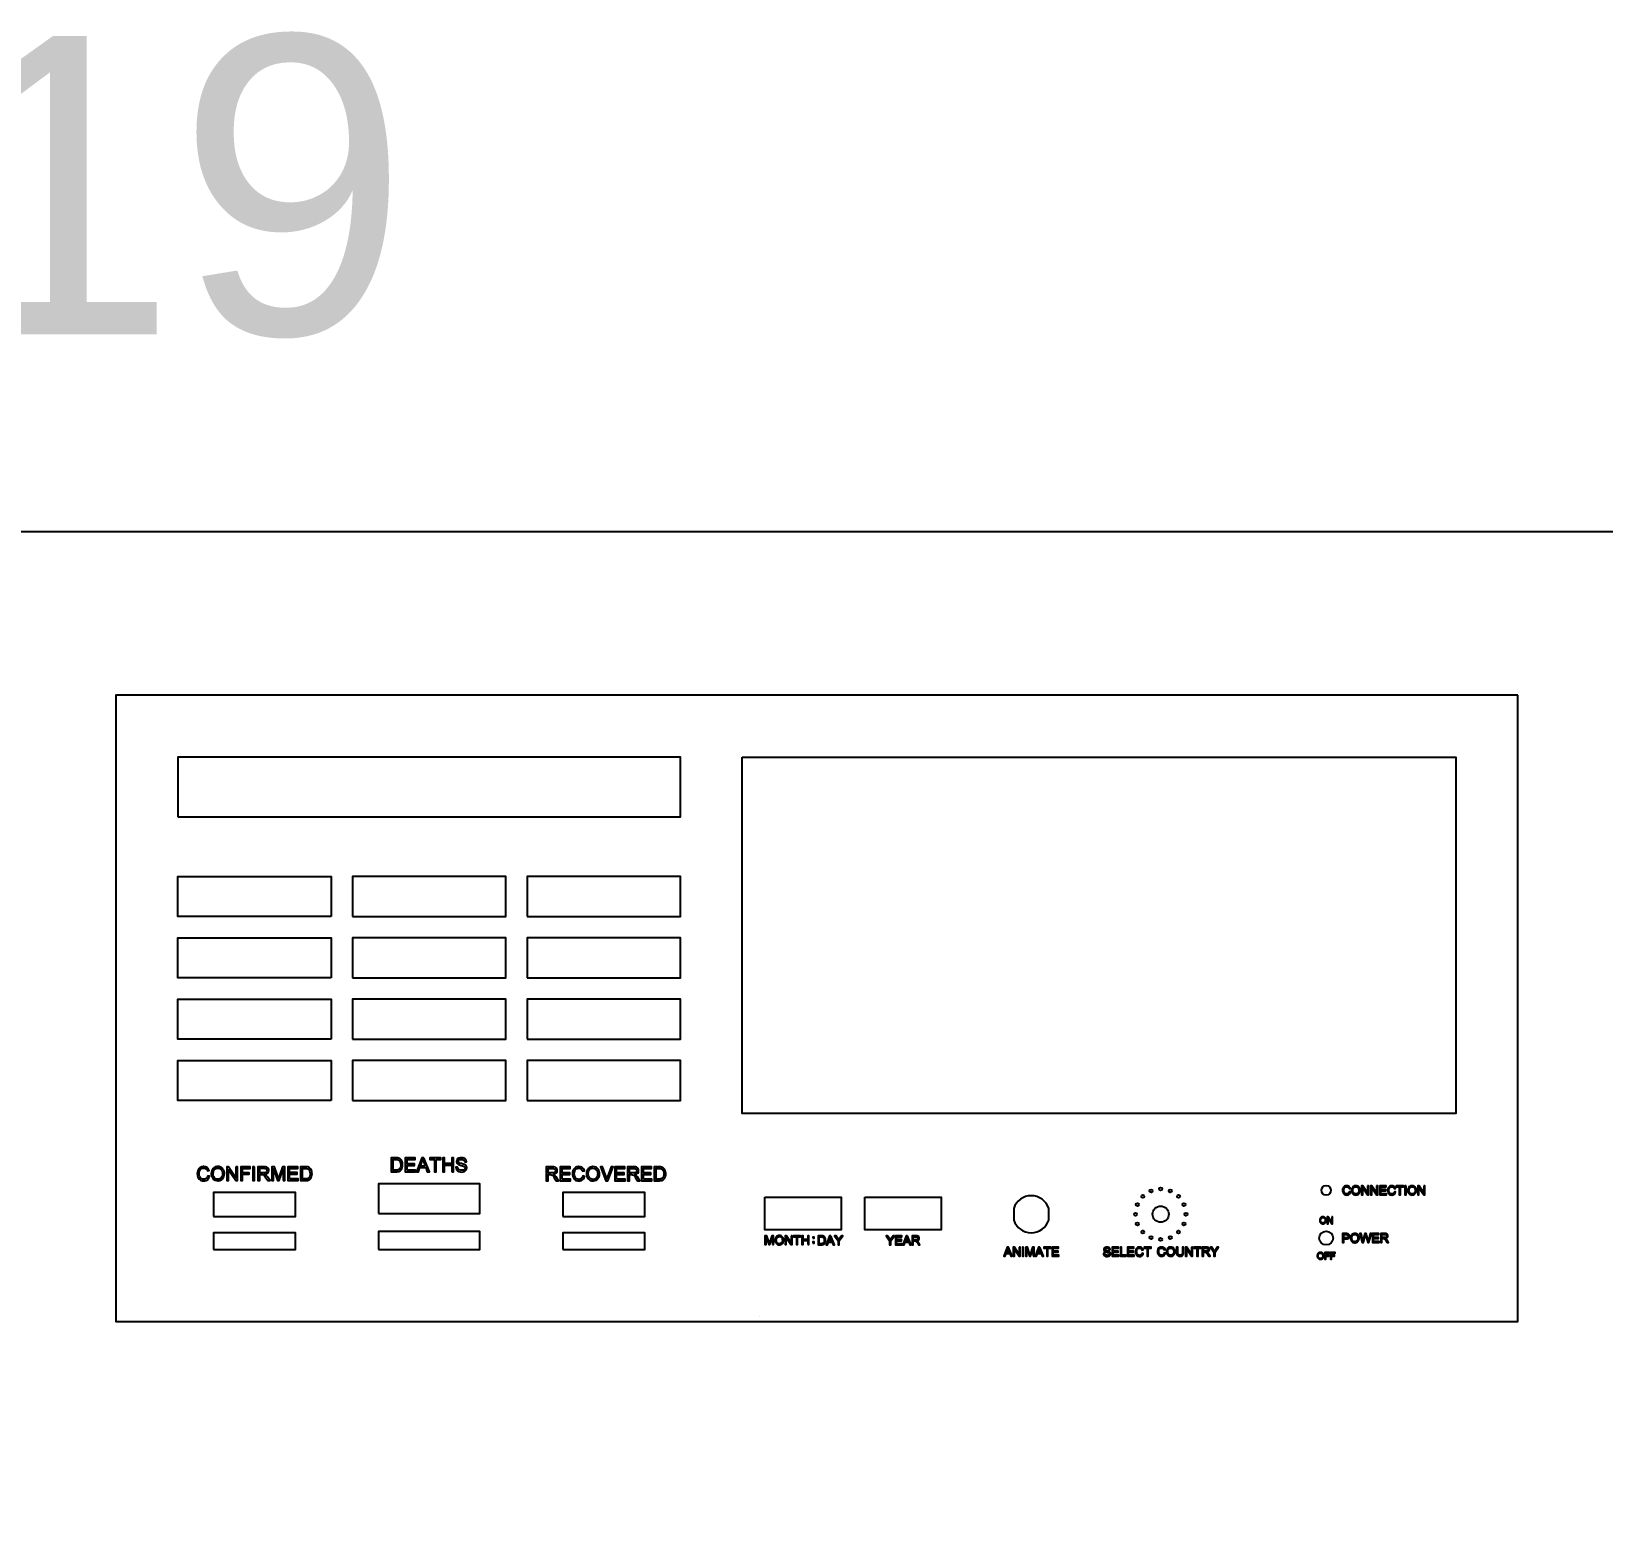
# Model space of a CAD drawing. Header units: inches. Extents: x 208.8 to 289, y 157.6 to 208.1.
# Drawn here: x 236.71 to 263.05, y 183.36 to 208.13 of the extents above; entities that cross this region are included whole.
import ezdxf

# ---------------------------------------------------------------- set-up
doc = ezdxf.new("R2010")
doc.units = ezdxf.units.IN
doc.header["$MEASUREMENT"] = 0
doc.layers.add('DEFAULT_LAYER', color=1, linetype='Continuous')
doc.styles.get("Standard").update_dxf_attribs({"font": 'arial.ttf'})

msp = doc.modelspace()

# ---------------------------------------------------------------- linework, layer by layer
at = {"color": 6, "linetype": 'ByBlock'}
msp.add_lwpolyline([(208.793, 199.753), (288.959, 199.753), (288.959, 157.596), (208.793, 157.596)], close=True, dxfattribs=at)
at = {"color": 1, "linetype": 'ByBlock'}
for points in [[(261.628, 197.01), (238.128, 197.01), (238.128, 186.51), (261.628, 186.51)], [(239.165, 194.973), (247.591, 194.973), (247.591, 195.973), (239.165, 195.973)], [(248.628, 195.973), (260.591, 195.973), (260.591, 189.999), (248.628, 189.999)], [(241.734, 193.301), (239.165, 193.301), (239.165, 193.968), (241.734, 193.968)], [(242.093, 193.301), (244.662, 193.301), (244.662, 193.968), (242.093, 193.968)], [(245.022, 193.301), (247.591, 193.301), (247.591, 193.968), (245.022, 193.968)], [(241.734, 192.273), (239.165, 192.273), (239.165, 192.941), (241.734, 192.941)], [(242.093, 192.273), (244.662, 192.273), (244.662, 192.941), (242.093, 192.941)], [(245.022, 192.273), (247.591, 192.273), (247.591, 192.941), (245.022, 192.941)], [(241.734, 191.245), (239.165, 191.245), (239.165, 191.913), (241.734, 191.913)], [(242.093, 191.245), (244.662, 191.245), (244.662, 191.913), (242.093, 191.913)], [(245.022, 191.245), (247.591, 191.245), (247.591, 191.913), (245.022, 191.913)], [(241.734, 190.218), (239.165, 190.218), (239.165, 190.886), (241.734, 190.886)], [(242.093, 190.218), (244.662, 190.218), (244.662, 190.886), (242.093, 190.886)], [(245.022, 190.218), (247.591, 190.218), (247.591, 190.886), (245.022, 190.886)], [(239.762, 188.272), (241.137, 188.272), (241.137, 188.672), (239.762, 188.672)], [(242.528, 188.322), (244.228, 188.322), (244.228, 188.822), (242.528, 188.822)], [(245.619, 188.272), (246.994, 188.272), (246.994, 188.672), (245.619, 188.672)], [(249.004, 188.598), (250.284, 188.598), (250.284, 188.048), (249.004, 188.048)], [(250.684, 188.598), (251.964, 188.598), (251.964, 188.048), (250.684, 188.048)], [(239.762, 187.722), (241.137, 187.722), (241.137, 187.997), (239.762, 187.997)], [(242.528, 187.722), (244.228, 187.722), (244.228, 188.022), (242.528, 188.022)], [(245.619, 187.722), (246.994, 187.722), (246.994, 187.997), (245.619, 187.997)], [(248.924, 186.59), (248.924, 186.59)]]:
    msp.add_lwpolyline(points, close=True, dxfattribs=at)
at = {"color": 2, "linetype": 'ByBlock', "flags": 128}
for points in [[(242.934, 189.148), (242.93, 189.172), (242.925, 189.194), (242.924, 189.195), (242.913, 189.216), (242.897, 189.233), (242.886, 189.242), (242.863, 189.25), (242.849, 189.253), (242.822, 189.253), (242.743, 189.253), (242.743, 189.022), (242.826, 189.022), (242.84, 189.022), (242.863, 189.026), (242.87, 189.028), (242.891, 189.037), (242.895, 189.041), (242.912, 189.058), (242.918, 189.069), (242.928, 189.092), (242.932, 189.114), (242.934, 189.139)], [(242.901, 189.116), (242.896, 189.095), (242.892, 189.084), (242.879, 189.065), (242.879, 189.065), (242.858, 189.054), (242.848, 189.051), (242.822, 189.049), (242.773, 189.049), (242.773, 189.226), (242.821, 189.226), (242.841, 189.225), (242.861, 189.221), (242.875, 189.214), (242.89, 189.195), (242.894, 189.188), (242.9, 189.166), (242.902, 189.139)], [(243.007, 189.049), (243.007, 189.128), (243.135, 189.128), (243.135, 189.155), (243.007, 189.155), (243.007, 189.226), (243.143, 189.226), (243.143, 189.253), (242.977, 189.253), (242.977, 189.022), (243.149, 189.022), (243.149, 189.049)], [(243.288, 189.253), (243.254, 189.253), (243.166, 189.022), (243.198, 189.022), (243.224, 189.092), (243.32, 189.092), (243.347, 189.022), (243.382, 189.022)], [(243.311, 189.117), (243.232, 189.117), (243.258, 189.185), (243.264, 189.206), (243.271, 189.229), (243.271, 189.227), (243.277, 189.206), (243.287, 189.181)], [(243.496, 189.226), (243.573, 189.226), (243.573, 189.253), (243.389, 189.253), (243.389, 189.226), (243.465, 189.226), (243.465, 189.022), (243.496, 189.022)], [(243.756, 189.022), (243.786, 189.022), (243.786, 189.253), (243.756, 189.253), (243.756, 189.159), (243.635, 189.159), (243.635, 189.253), (243.605, 189.253), (243.605, 189.022), (243.635, 189.022), (243.635, 189.131), (243.756, 189.131)], [(239.687, 189.056), (239.675, 189.075), (239.659, 189.091), (239.646, 189.099), (239.626, 189.107), (239.6, 189.11), (239.589, 189.108), (239.567, 189.104), (239.545, 189.096), (239.535, 189.089), (239.519, 189.075), (239.505, 189.055), (239.499, 189.039), (239.494, 189.016), (239.491, 188.991), (239.492, 188.975), (239.495, 188.951), (239.503, 188.929), (239.508, 188.92), (239.522, 188.9), (239.54, 188.885), (239.553, 188.878), (239.575, 188.872), (239.6, 188.87), (239.619, 188.872), (239.641, 188.878), (239.66, 188.889), (239.675, 188.904), (239.687, 188.923), (239.695, 188.946), (239.665, 188.955), (239.664, 188.951), (239.656, 188.927), (239.641, 188.912), (239.621, 188.9), (239.597, 188.896), (239.58, 188.899), (239.559, 188.907), (239.543, 188.92), (239.532, 188.94), (239.53, 188.943), (239.524, 188.966), (239.522, 188.991), (239.524, 189.013), (239.53, 189.036), (239.538, 189.055), (239.556, 189.07), (239.575, 189.08), (239.6, 189.083), (239.618, 189.082), (239.638, 189.072), (239.651, 189.058), (239.662, 189.036), (239.692, 189.042)], [(239.945, 189.007), (239.94, 189.031), (239.932, 189.052), (239.927, 189.062), (239.912, 189.08), (239.894, 189.095), (239.882, 189.101), (239.86, 189.108), (239.836, 189.11), (239.816, 189.108), (239.793, 189.103), (239.773, 189.092), (239.756, 189.077), (239.753, 189.074), (239.741, 189.057), (239.732, 189.037), (239.727, 189.013), (239.725, 188.987), (239.726, 188.975), (239.73, 188.952), (239.738, 188.929), (239.744, 188.919), (239.759, 188.9), (239.777, 188.886), (239.789, 188.88), (239.812, 188.873), (239.836, 188.871), (239.847, 188.871), (239.869, 188.876), (239.892, 188.885), (239.902, 188.891), (239.919, 188.906), (239.932, 188.926), (239.938, 188.942), (239.944, 188.965), (239.946, 188.989)], [(239.914, 188.985), (239.912, 188.96), (239.904, 188.938), (239.893, 188.92), (239.88, 188.909), (239.859, 188.9), (239.835, 188.896), (239.819, 188.898), (239.798, 188.906), (239.779, 188.92), (239.778, 188.921), (239.766, 188.938), (239.759, 188.961), (239.757, 188.986), (239.757, 188.999), (239.761, 189.025), (239.768, 189.046), (239.78, 189.061), (239.791, 189.07), (239.813, 189.08), (239.836, 189.083), (239.856, 189.08), (239.878, 189.071), (239.892, 189.059), (239.905, 189.039), (239.906, 189.037), (239.912, 189.015), (239.915, 188.989)], [(240.138, 189.106), (240.138, 188.923), (240.016, 189.106), (239.985, 189.106), (239.985, 188.874), (240.014, 188.874), (240.014, 189.056), (240.136, 188.874), (240.167, 188.874), (240.167, 189.106)], [(240.251, 188.979), (240.36, 188.979), (240.36, 189.006), (240.251, 189.006), (240.251, 189.078), (240.376, 189.078), (240.376, 189.106), (240.22, 189.106), (240.22, 188.874), (240.251, 188.874)], [(240.452, 189.106), (240.421, 189.106), (240.421, 188.874), (240.452, 188.874)], [(240.69, 189.055), (240.682, 189.077), (240.675, 189.086), (240.655, 189.1), (240.636, 189.104), (240.609, 189.106), (240.506, 189.106), (240.506, 188.874), (240.537, 188.874), (240.537, 188.977), (240.572, 188.977), (240.59, 188.976), (240.604, 188.97), (240.619, 188.954), (240.626, 188.945), (240.641, 188.922), (240.672, 188.874), (240.71, 188.874), (240.669, 188.937), (240.659, 188.951), (240.644, 188.968), (240.626, 188.979), (240.635, 188.981), (240.658, 188.988), (240.675, 189.001), (240.687, 189.02), (240.691, 189.042)], [(240.659, 189.042), (240.653, 189.022), (240.635, 189.007), (240.628, 189.005), (240.603, 189.003), (240.537, 189.003), (240.537, 189.08), (240.61, 189.08), (240.629, 189.078), (240.647, 189.069), (240.652, 189.064)], [(240.929, 188.874), (240.958, 188.874), (240.958, 189.106), (240.918, 189.106), (240.862, 188.945), (240.856, 188.927), (240.85, 188.907), (240.847, 188.916), (240.839, 188.942), (240.784, 189.106), (240.738, 189.106), (240.738, 188.874), (240.768, 188.874), (240.768, 189.071), (240.835, 188.874), (240.862, 188.874), (240.929, 189.068)], [(241.039, 188.901), (241.039, 188.98), (241.167, 188.98), (241.167, 189.007), (241.039, 189.007), (241.039, 189.078), (241.176, 189.078), (241.176, 189.106), (241.009, 189.106), (241.009, 188.874), (241.181, 188.874), (241.181, 188.901)], [(241.414, 189), (241.412, 189.025), (241.406, 189.046), (241.405, 189.047), (241.394, 189.068), (241.378, 189.085), (241.366, 189.094), (241.344, 189.103), (241.33, 189.105), (241.303, 189.106), (241.224, 189.106), (241.224, 188.874), (241.307, 188.874), (241.322, 188.875), (241.344, 188.878), (241.35, 188.88), (241.371, 188.89), (241.376, 188.893), (241.393, 188.911), (241.399, 188.921), (241.408, 188.945), (241.413, 188.966), (241.415, 188.991)], [(241.381, 188.969), (241.376, 188.947), (241.372, 188.936), (241.36, 188.917), (241.359, 188.917), (241.339, 188.906), (241.329, 188.903), (241.304, 188.901), (241.254, 188.901), (241.254, 189.078), (241.303, 189.078), (241.322, 189.077), (241.342, 189.073), (241.355, 189.066), (241.371, 189.047), (241.374, 189.04), (241.38, 189.019), (241.382, 188.991)], [(245.495, 188.95), (245.48, 188.965), (245.461, 188.978), (245.471, 188.98), (245.493, 188.986), (245.51, 188.999), (245.522, 189.018), (245.526, 189.04), (245.525, 189.053), (245.517, 189.075), (245.51, 189.084), (245.491, 189.097), (245.471, 189.102), (245.444, 189.104), (245.342, 189.104), (245.342, 188.872), (245.372, 188.872), (245.372, 188.975), (245.407, 188.975), (245.425, 188.973), (245.439, 188.967), (245.455, 188.953), (245.461, 188.942), (245.476, 188.921), (245.507, 188.872), (245.545, 188.872), (245.506, 188.935)], [(245.495, 189.04), (245.488, 189.019), (245.471, 189.005), (245.463, 189.003), (245.437, 189.002), (245.372, 189.002), (245.372, 189.078), (245.445, 189.078), (245.464, 189.077), (245.483, 189.067), (245.488, 189.062)], [(245.606, 188.899), (245.606, 188.978), (245.734, 188.978), (245.734, 189.005), (245.606, 189.005), (245.606, 189.077), (245.742, 189.077), (245.742, 189.104), (245.575, 189.104), (245.575, 188.872), (245.747, 188.872), (245.747, 188.899)], [(245.977, 189.054), (245.964, 189.073), (245.948, 189.089), (245.936, 189.097), (245.915, 189.105), (245.89, 189.108), (245.879, 189.107), (245.856, 189.102), (245.834, 189.094), (245.825, 189.088), (245.809, 189.073), (245.794, 189.053), (245.788, 189.037), (245.783, 189.015), (245.78, 188.989), (245.782, 188.973), (245.785, 188.95), (245.793, 188.927), (245.798, 188.918), (245.812, 188.899), (245.829, 188.883), (245.842, 188.876), (245.864, 188.87), (245.89, 188.869), (245.909, 188.87), (245.931, 188.876), (245.95, 188.888), (245.964, 188.902), (245.977, 188.921), (245.985, 188.945), (245.955, 188.953), (245.953, 188.95), (245.945, 188.926), (245.931, 188.91), (245.91, 188.899), (245.887, 188.894), (245.869, 188.897), (245.848, 188.905), (245.833, 188.918), (245.822, 188.938), (245.82, 188.942), (245.814, 188.964), (245.812, 188.989), (245.814, 189.011), (245.82, 189.034), (245.828, 189.053), (245.845, 189.069), (245.864, 189.078), (245.89, 189.081), (245.907, 189.08), (245.928, 189.07), (245.94, 189.056), (245.952, 189.034), (245.982, 189.04)], [(246.234, 189.005), (246.229, 189.029), (246.221, 189.05), (246.215, 189.061), (246.201, 189.078), (246.182, 189.092), (246.171, 189.099), (246.148, 189.105), (246.125, 189.108), (246.104, 189.107), (246.082, 189.1), (246.063, 189.089), (246.045, 189.075), (246.042, 189.072), (246.029, 189.054), (246.021, 189.034), (246.015, 189.011), (246.014, 188.984), (246.014, 188.973), (246.018, 188.95), (246.026, 188.927), (246.033, 188.916), (246.047, 188.899), (246.066, 188.884), (246.079, 188.878), (246.099, 188.87), (246.125, 188.869), (246.136, 188.869), (246.158, 188.873), (246.18, 188.883), (246.19, 188.889), (246.207, 188.905), (246.22, 188.924), (246.228, 188.94), (246.233, 188.962), (246.234, 188.988)], [(246.202, 188.983), (246.201, 188.957), (246.193, 188.937), (246.182, 188.919), (246.167, 188.907), (246.148, 188.897), (246.125, 188.894), (246.107, 188.896), (246.087, 188.903), (246.067, 188.918), (246.067, 188.919), (246.055, 188.937), (246.047, 188.959), (246.045, 188.984), (246.045, 188.997), (246.05, 189.023), (246.056, 189.043), (246.069, 189.059), (246.08, 189.069), (246.101, 189.078), (246.125, 189.081), (246.144, 189.078), (246.166, 189.07), (246.18, 189.057), (246.194, 189.037), (246.194, 189.035), (246.201, 189.013), (246.204, 188.988)], [(246.369, 188.935), (246.363, 188.921), (246.356, 188.897), (246.352, 188.911), (246.344, 188.935), (246.283, 189.104), (246.25, 189.104), (246.34, 188.872), (246.372, 188.872), (246.463, 189.104), (246.431, 189.104)], [(246.521, 188.899), (246.521, 188.978), (246.648, 188.978), (246.648, 189.005), (246.521, 189.005), (246.521, 189.077), (246.658, 189.077), (246.658, 189.104), (246.49, 189.104), (246.49, 188.872), (246.663, 188.872), (246.663, 188.899)], [(246.89, 189.053), (246.88, 189.075), (246.874, 189.084), (246.855, 189.097), (246.836, 189.102), (246.809, 189.104), (246.705, 189.104), (246.705, 188.872), (246.736, 188.872), (246.736, 188.975), (246.772, 188.975), (246.788, 188.973), (246.802, 188.967), (246.818, 188.953), (246.825, 188.942), (246.84, 188.921), (246.871, 188.872), (246.909, 188.872), (246.869, 188.935), (246.859, 188.95), (246.844, 188.965), (246.825, 188.978), (246.834, 188.98), (246.858, 188.986), (246.874, 188.999), (246.886, 189.018), (246.89, 189.04)], [(246.859, 189.04), (246.853, 189.019), (246.834, 189.005), (246.828, 189.003), (246.802, 189.002), (246.736, 189.002), (246.736, 189.078), (246.809, 189.078), (246.828, 189.077), (246.847, 189.067), (246.851, 189.062)], [(246.969, 188.899), (246.969, 188.978), (247.097, 188.978), (247.097, 189.005), (246.969, 189.005), (246.969, 189.077), (247.105, 189.077), (247.105, 189.104), (246.939, 189.104), (246.939, 188.872), (247.112, 188.872), (247.112, 188.899)], [(247.345, 188.999), (247.342, 189.023), (247.336, 189.045), (247.324, 189.067), (247.309, 189.083), (247.298, 189.092), (247.274, 189.1), (247.259, 189.102), (247.232, 189.104), (247.153, 189.104), (247.153, 188.872), (247.237, 188.872), (247.251, 188.873), (247.274, 188.876), (247.28, 188.878), (247.302, 188.888), (247.307, 188.891), (247.323, 188.908), (247.329, 188.919), (247.339, 188.943), (247.344, 188.964), (247.345, 188.989)], [(247.312, 188.967), (247.307, 188.945), (247.302, 188.935), (247.289, 188.916), (247.269, 188.903), (247.259, 188.902), (247.234, 188.899), (247.185, 188.899), (247.185, 189.077), (247.232, 189.077), (247.253, 189.075), (247.272, 189.072), (247.285, 189.064), (247.301, 189.045), (247.305, 189.038), (247.312, 189.016), (247.313, 188.989)], [(258.716, 188.681), (258.713, 188.695), (258.711, 188.711), (258.713, 188.726), (258.716, 188.741), (258.722, 188.752), (258.732, 188.763), (258.745, 188.77), (258.762, 188.771), (258.773, 188.77), (258.786, 188.764), (258.795, 188.754), (258.801, 188.74), (258.821, 188.744), (258.818, 188.753), (258.81, 188.766), (258.8, 188.776), (258.793, 188.782), (258.778, 188.786), (258.762, 188.788), (258.754, 188.788), (258.74, 188.785), (258.726, 188.779), (258.72, 188.775), (258.709, 188.765), (258.7, 188.753), (258.696, 188.742), (258.693, 188.728), (258.692, 188.711), (258.692, 188.701), (258.694, 188.686), (258.699, 188.672), (258.703, 188.665), (258.711, 188.652), (258.722, 188.642), (258.73, 188.638), (258.744, 188.634), (258.762, 188.632), (258.774, 188.633), (258.789, 188.638), (258.801, 188.645), (258.81, 188.654), (258.818, 188.667), (258.823, 188.683), (258.804, 188.688), (258.804, 188.685), (258.797, 188.671), (258.788, 188.66), (258.775, 188.652), (258.76, 188.65), (258.749, 188.651), (258.734, 188.656), (258.726, 188.665), (258.717, 188.678)], [(258.985, 188.721), (258.982, 188.737), (258.977, 188.751), (258.974, 188.757), (258.964, 188.768), (258.952, 188.778), (258.944, 188.782), (258.93, 188.787), (258.914, 188.788), (258.901, 188.787), (258.887, 188.784), (258.874, 188.777), (258.862, 188.767), (258.861, 188.765), (258.853, 188.754), (258.846, 188.741), (258.843, 188.726), (258.842, 188.708), (258.843, 188.7), (258.845, 188.685), (258.851, 188.671), (258.854, 188.664), (258.864, 188.652), (258.876, 188.643), (258.884, 188.639), (258.898, 188.634), (258.914, 188.632), (258.921, 188.633), (258.936, 188.636), (258.951, 188.642), (258.957, 188.647), (258.968, 188.656), (258.977, 188.67), (258.981, 188.679), (258.985, 188.694), (258.986, 188.71)], [(258.965, 188.707), (258.964, 188.69), (258.958, 188.677), (258.951, 188.665), (258.943, 188.659), (258.929, 188.652), (258.914, 188.65), (258.902, 188.651), (258.889, 188.656), (258.877, 188.665), (258.877, 188.666), (258.869, 188.677), (258.864, 188.692), (258.863, 188.708), (258.863, 188.717), (258.865, 188.733), (258.87, 188.746), (258.878, 188.756), (258.886, 188.763), (258.899, 188.77), (258.914, 188.771), (258.927, 188.77), (258.941, 188.764), (258.951, 188.755), (258.959, 188.742), (258.959, 188.741), (258.964, 188.727), (258.965, 188.71)], [(259.11, 188.786), (259.11, 188.667), (259.032, 188.786), (259.011, 188.786), (259.011, 188.636), (259.029, 188.636), (259.029, 188.753), (259.108, 188.636), (259.129, 188.636), (259.129, 188.786)], [(259.261, 188.786), (259.261, 188.667), (259.183, 188.786), (259.162, 188.786), (259.162, 188.636), (259.181, 188.636), (259.181, 188.753), (259.26, 188.636), (259.281, 188.636), (259.281, 188.786)], [(259.334, 188.653), (259.334, 188.704), (259.417, 188.704), (259.417, 188.722), (259.334, 188.722), (259.334, 188.767), (259.422, 188.767), (259.422, 188.786), (259.315, 188.786), (259.315, 188.636), (259.427, 188.636), (259.427, 188.653)], [(259.575, 188.753), (259.567, 188.766), (259.556, 188.776), (259.548, 188.782), (259.535, 188.786), (259.519, 188.788), (259.511, 188.788), (259.497, 188.785), (259.482, 188.779), (259.477, 188.775), (259.465, 188.765), (259.457, 188.753), (259.453, 188.742), (259.448, 188.728), (259.447, 188.711), (259.448, 188.701), (259.451, 188.686), (259.456, 188.672), (259.458, 188.665), (259.467, 188.652), (259.479, 188.642), (259.487, 188.638), (259.501, 188.634), (259.519, 188.632), (259.531, 188.633), (259.545, 188.638), (259.558, 188.645), (259.567, 188.654), (259.575, 188.667), (259.58, 188.683), (259.56, 188.688), (259.56, 188.685), (259.554, 188.671), (259.545, 188.66), (259.532, 188.652), (259.516, 188.65), (259.506, 188.651), (259.491, 188.656), (259.481, 188.665), (259.474, 188.678), (259.473, 188.681), (259.469, 188.695), (259.468, 188.711), (259.469, 188.726), (259.473, 188.741), (259.479, 188.752), (259.489, 188.763), (259.502, 188.77), (259.519, 188.771), (259.53, 188.77), (259.543, 188.764), (259.552, 188.754), (259.558, 188.74), (259.578, 188.744)], [(259.662, 188.767), (259.713, 188.767), (259.713, 188.786), (259.593, 188.786), (259.593, 188.767), (259.643, 188.767), (259.643, 188.636), (259.662, 188.636)], [(259.756, 188.786), (259.736, 188.786), (259.736, 188.636), (259.756, 188.636)], [(259.928, 188.721), (259.924, 188.737), (259.92, 188.751), (259.916, 188.757), (259.906, 188.768), (259.894, 188.778), (259.887, 188.782), (259.873, 188.787), (259.857, 188.788), (259.844, 188.787), (259.829, 188.784), (259.816, 188.777), (259.805, 188.767), (259.804, 188.765), (259.795, 188.754), (259.79, 188.741), (259.786, 188.726), (259.785, 188.708), (259.785, 188.7), (259.788, 188.685), (259.794, 188.671), (259.797, 188.664), (259.807, 188.652), (259.819, 188.643), (259.827, 188.639), (259.841, 188.634), (259.857, 188.632), (259.864, 188.633), (259.88, 188.636), (259.893, 188.642), (259.899, 188.647), (259.91, 188.656), (259.919, 188.67), (259.923, 188.679), (259.927, 188.694), (259.929, 188.71)], [(259.908, 188.707), (259.906, 188.69), (259.901, 188.677), (259.894, 188.665), (259.885, 188.659), (259.872, 188.652), (259.857, 188.65), (259.845, 188.651), (259.831, 188.656), (259.82, 188.665), (259.819, 188.666), (259.812, 188.677), (259.807, 188.692), (259.805, 188.708), (259.806, 188.717), (259.808, 188.733), (259.813, 188.746), (259.82, 188.756), (259.828, 188.763), (259.842, 188.77), (259.857, 188.771), (259.87, 188.77), (259.884, 188.764), (259.894, 188.755), (259.901, 188.742), (259.903, 188.741), (259.907, 188.727), (259.908, 188.71)], [(260.053, 188.786), (260.053, 188.667), (259.974, 188.786), (259.954, 188.786), (259.954, 188.636), (259.973, 188.636), (259.973, 188.753), (260.052, 188.636), (260.071, 188.636), (260.071, 188.786)], [(258.417, 188.211), (258.416, 188.218), (258.415, 188.225), (258.413, 188.232), (258.41, 188.238), (258.41, 188.239), (258.406, 188.245), (258.402, 188.25), (258.397, 188.255), (258.391, 188.259), (258.39, 188.26), (258.384, 188.263), (258.377, 188.265), (258.37, 188.266), (258.363, 188.266), (258.361, 188.266), (258.354, 188.266), (258.347, 188.265), (258.341, 188.262), (258.334, 188.259), (258.329, 188.256), (258.324, 188.251), (258.321, 188.247), (258.317, 188.241), (258.314, 188.236), (258.312, 188.229), (258.31, 188.222), (258.309, 188.215), (258.309, 188.207), (258.309, 188.206), (258.309, 188.199), (258.31, 188.192), (258.313, 188.185), (258.316, 188.179), (258.316, 188.178), (258.319, 188.172), (258.324, 188.167), (258.329, 188.162), (258.334, 188.158), (258.336, 188.157), (258.342, 188.154), (258.348, 188.152), (258.356, 188.15), (258.363, 188.15), (258.37, 188.15), (258.377, 188.152), (258.384, 188.154), (258.39, 188.157), (258.39, 188.157), (258.396, 188.161), (258.401, 188.166), (258.406, 188.171), (258.41, 188.177), (258.411, 188.18), (258.413, 188.187), (258.415, 188.193), (258.416, 188.201), (258.417, 188.208)], [(258.401, 188.207), (258.401, 188.199), (258.399, 188.192), (258.397, 188.185), (258.394, 188.18), (258.39, 188.175), (258.388, 188.172), (258.383, 188.168), (258.377, 188.165), (258.37, 188.164), (258.363, 188.163), (258.36, 188.163), (258.353, 188.164), (258.346, 188.166), (258.341, 188.17), (258.335, 188.174), (258.332, 188.18), (258.328, 188.185), (258.326, 188.192), (258.325, 188.199), (258.324, 188.206), (258.324, 188.212), (258.325, 188.22), (258.327, 188.227), (258.329, 188.233), (258.332, 188.238), (258.336, 188.243), (258.337, 188.244), (258.343, 188.249), (258.349, 188.252), (258.356, 188.253), (258.363, 188.254), (258.37, 188.253), (258.377, 188.251), (258.383, 188.248), (258.389, 188.244), (258.393, 188.238), (258.397, 188.232), (258.398, 188.229), (258.4, 188.223), (258.401, 188.216), (258.401, 188.208)], [(258.51, 188.265), (258.51, 188.176), (258.451, 188.265), (258.436, 188.265), (258.436, 188.152), (258.45, 188.152), (258.45, 188.241), (258.509, 188.152), (258.524, 188.152), (258.524, 188.265)], [(249.132, 187.801), (249.151, 187.801), (249.151, 187.951), (249.125, 187.951), (249.089, 187.846), (249.085, 187.835), (249.081, 187.822), (249.079, 187.828), (249.074, 187.845), (249.038, 187.951), (249.008, 187.951), (249.008, 187.801), (249.027, 187.801), (249.027, 187.928), (249.071, 187.801), (249.089, 187.801), (249.132, 187.926)], [(249.32, 187.887), (249.317, 187.902), (249.312, 187.916), (249.308, 187.922), (249.299, 187.934), (249.287, 187.944), (249.279, 187.947), (249.265, 187.952), (249.249, 187.954), (249.236, 187.953), (249.222, 187.949), (249.209, 187.942), (249.197, 187.933), (249.196, 187.931), (249.188, 187.919), (249.182, 187.906), (249.178, 187.891), (249.177, 187.874), (249.178, 187.866), (249.181, 187.851), (249.186, 187.836), (249.19, 187.83), (249.199, 187.818), (249.211, 187.808), (249.219, 187.804), (249.234, 187.8), (249.249, 187.798), (249.257, 187.798), (249.271, 187.801), (249.285, 187.808), (249.292, 187.811), (249.303, 187.822), (249.312, 187.835), (249.316, 187.845), (249.319, 187.859), (249.321, 187.875)], [(249.3, 187.873), (249.299, 187.856), (249.294, 187.842), (249.286, 187.831), (249.278, 187.824), (249.264, 187.817), (249.249, 187.815), (249.238, 187.816), (249.224, 187.822), (249.213, 187.831), (249.212, 187.831), (249.204, 187.843), (249.199, 187.857), (249.198, 187.873), (249.198, 187.882), (249.201, 187.898), (249.206, 187.912), (249.213, 187.922), (249.221, 187.928), (249.234, 187.934), (249.249, 187.936), (249.262, 187.935), (249.276, 187.929), (249.286, 187.921), (249.294, 187.908), (249.295, 187.906), (249.299, 187.892), (249.301, 187.876)], [(249.445, 187.951), (249.445, 187.833), (249.367, 187.951), (249.346, 187.951), (249.346, 187.801), (249.365, 187.801), (249.365, 187.919), (249.444, 187.801), (249.465, 187.801), (249.465, 187.951)], [(249.556, 187.933), (249.605, 187.933), (249.605, 187.951), (249.486, 187.951), (249.486, 187.933), (249.536, 187.933), (249.536, 187.801), (249.556, 187.801)], [(249.724, 187.801), (249.744, 187.801), (249.744, 187.951), (249.724, 187.951), (249.724, 187.889), (249.646, 187.889), (249.646, 187.951), (249.626, 187.951), (249.626, 187.801), (249.646, 187.801), (249.646, 187.871), (249.724, 187.871)], [(250.023, 187.88), (250.022, 187.896), (250.018, 187.91), (250.017, 187.91), (250.01, 187.924), (250, 187.935), (249.992, 187.94), (249.978, 187.946), (249.969, 187.947), (249.951, 187.948), (249.899, 187.948), (249.899, 187.798), (249.954, 187.798), (249.963, 187.798), (249.978, 187.801), (249.982, 187.802), (249.996, 187.808), (249.999, 187.81), (250.009, 187.822), (250.014, 187.829), (250.02, 187.844), (250.022, 187.858), (250.023, 187.874)], [(250.002, 187.859), (249.999, 187.845), (249.997, 187.839), (249.988, 187.826), (249.988, 187.826), (249.975, 187.818), (249.968, 187.817), (249.951, 187.816), (249.919, 187.816), (249.919, 187.93), (249.951, 187.93), (249.964, 187.93), (249.976, 187.927), (249.985, 187.923), (249.995, 187.911), (249.998, 187.906), (250.002, 187.892), (250.003, 187.874)], [(250.113, 187.948), (250.092, 187.948), (250.034, 187.798), (250.055, 187.798), (250.072, 187.844), (250.135, 187.844), (250.152, 187.798), (250.175, 187.798)], [(250.128, 187.86), (250.078, 187.86), (250.094, 187.904), (250.099, 187.917), (250.102, 187.932), (250.103, 187.931), (250.107, 187.918), (250.113, 187.901)], [(250.26, 187.904), (250.26, 187.904), (250.251, 187.89), (250.244, 187.877), (250.237, 187.889), (250.229, 187.903), (250.199, 187.948), (250.175, 187.948), (250.233, 187.862), (250.233, 187.798), (250.253, 187.798), (250.253, 187.862), (250.312, 187.948), (250.289, 187.948)], [(251.178, 187.948), (251.155, 187.948), (251.125, 187.904), (251.117, 187.89), (251.109, 187.878), (251.103, 187.89), (251.094, 187.903), (251.064, 187.948), (251.04, 187.948), (251.098, 187.862), (251.098, 187.798), (251.118, 187.798), (251.118, 187.862)], [(251.216, 187.816), (251.216, 187.867), (251.299, 187.867), (251.299, 187.885), (251.216, 187.885), (251.216, 187.931), (251.305, 187.931), (251.305, 187.948), (251.196, 187.948), (251.196, 187.798), (251.308, 187.798), (251.308, 187.816)], [(251.398, 187.948), (251.377, 187.948), (251.319, 187.798), (251.34, 187.798), (251.356, 187.844), (251.419, 187.844), (251.436, 187.798), (251.459, 187.798)], [(251.413, 187.86), (251.362, 187.86), (251.379, 187.904), (251.383, 187.918), (251.387, 187.933), (251.387, 187.931), (251.392, 187.918), (251.397, 187.902)], [(251.594, 187.916), (251.589, 187.93), (251.585, 187.936), (251.572, 187.944), (251.56, 187.947), (251.542, 187.948), (251.476, 187.948), (251.476, 187.798), (251.495, 187.798), (251.495, 187.865), (251.518, 187.865), (251.529, 187.864), (251.538, 187.86), (251.549, 187.85), (251.553, 187.844), (251.563, 187.829), (251.582, 187.798), (251.607, 187.798), (251.582, 187.839), (251.575, 187.848), (251.565, 187.859), (251.553, 187.867), (251.559, 187.868), (251.574, 187.873), (251.585, 187.88), (251.593, 187.892), (251.595, 187.907)], [(251.575, 187.907), (251.571, 187.894), (251.559, 187.885), (251.554, 187.884), (251.538, 187.882), (251.495, 187.882), (251.495, 187.932), (251.543, 187.932), (251.555, 187.93), (251.567, 187.925), (251.57, 187.921)], [(258.804, 187.927), (258.806, 187.942), (258.806, 187.948), (258.802, 187.963), (258.8, 187.966), (258.789, 187.977), (258.786, 187.979), (258.771, 187.984), (258.765, 187.985), (258.748, 187.986), (258.692, 187.986), (258.692, 187.835), (258.711, 187.835), (258.711, 187.897), (258.752, 187.897), (258.77, 187.899), (258.784, 187.903), (258.794, 187.91), (258.797, 187.914)], [(258.785, 187.934), (258.777, 187.922), (258.767, 187.917), (258.75, 187.915), (258.711, 187.915), (258.711, 187.968), (258.754, 187.968), (258.769, 187.967), (258.781, 187.958), (258.782, 187.957), (258.785, 187.942)], [(258.968, 187.922), (258.965, 187.937), (258.96, 187.951), (258.956, 187.958), (258.947, 187.969), (258.934, 187.978), (258.927, 187.982), (258.913, 187.987), (258.897, 187.989), (258.884, 187.988), (258.869, 187.984), (258.857, 187.977), (258.845, 187.968), (258.844, 187.966), (258.836, 187.954), (258.83, 187.941), (258.826, 187.926), (258.825, 187.909), (258.826, 187.901), (258.828, 187.886), (258.834, 187.871), (258.838, 187.865), (258.847, 187.853), (258.859, 187.844), (258.867, 187.839), (258.881, 187.835), (258.897, 187.833), (258.904, 187.833), (258.92, 187.837), (258.933, 187.843), (258.94, 187.846), (258.951, 187.857), (258.959, 187.87), (258.964, 187.88), (258.968, 187.894), (258.969, 187.911)], [(258.948, 187.908), (258.946, 187.891), (258.941, 187.877), (258.934, 187.866), (258.926, 187.858), (258.912, 187.852), (258.897, 187.85), (258.886, 187.851), (258.872, 187.856), (258.86, 187.866), (258.852, 187.878), (258.847, 187.892), (258.846, 187.909), (258.846, 187.917), (258.848, 187.934), (258.854, 187.947), (258.861, 187.957), (258.869, 187.963), (258.882, 187.969), (258.897, 187.971), (258.91, 187.97), (258.924, 187.964), (258.934, 187.956), (258.942, 187.943), (258.943, 187.941), (258.947, 187.927), (258.948, 187.911)], [(259.13, 187.889), (259.129, 187.887), (259.126, 187.871), (259.122, 187.857), (259.121, 187.864), (259.119, 187.879), (259.115, 187.894), (259.111, 187.91), (259.09, 187.986), (259.066, 187.986), (259.037, 187.885), (259.035, 187.877), (259.03, 187.857), (259.028, 187.872), (259.024, 187.887), (259.001, 187.986), (258.981, 187.986), (259.02, 187.835), (259.041, 187.835), (259.073, 187.95), (259.073, 187.952), (259.077, 187.968), (259.077, 187.966), (259.081, 187.95), (259.113, 187.835), (259.132, 187.835), (259.174, 187.986), (259.153, 187.986)], [(259.212, 187.853), (259.212, 187.905), (259.295, 187.905), (259.295, 187.922), (259.212, 187.922), (259.212, 187.968), (259.301, 187.968), (259.301, 187.986), (259.192, 187.986), (259.192, 187.835), (259.304, 187.835), (259.304, 187.853)], [(259.451, 187.953), (259.446, 187.968), (259.441, 187.974), (259.429, 187.982), (259.416, 187.985), (259.399, 187.986), (259.332, 187.986), (259.332, 187.835), (259.352, 187.835), (259.352, 187.903), (259.375, 187.903), (259.386, 187.901), (259.395, 187.898), (259.405, 187.888), (259.41, 187.881), (259.42, 187.867), (259.439, 187.835), (259.464, 187.835), (259.438, 187.876), (259.432, 187.886), (259.422, 187.897), (259.41, 187.904), (259.416, 187.905), (259.43, 187.91), (259.442, 187.918), (259.45, 187.93), (259.452, 187.945)], [(259.432, 187.945), (259.428, 187.931), (259.416, 187.923), (259.411, 187.921), (259.394, 187.919), (259.352, 187.919), (259.352, 187.969), (259.399, 187.969), (259.412, 187.968), (259.424, 187.963), (259.427, 187.959)], [(253.154, 187.606), (253.093, 187.756), (253.071, 187.756), (253.014, 187.606), (253.035, 187.606), (253.051, 187.651), (253.114, 187.651), (253.132, 187.606)], [(253.108, 187.667), (253.057, 187.667), (253.074, 187.711), (253.078, 187.725), (253.082, 187.74), (253.082, 187.739), (253.086, 187.725), (253.092, 187.709)], [(253.269, 187.756), (253.269, 187.638), (253.19, 187.756), (253.17, 187.756), (253.17, 187.606), (253.189, 187.606), (253.189, 187.724), (253.268, 187.606), (253.288, 187.606), (253.288, 187.756)], [(253.345, 187.756), (253.325, 187.756), (253.325, 187.606), (253.345, 187.606)], [(253.503, 187.606), (253.522, 187.606), (253.522, 187.756), (253.495, 187.756), (253.46, 187.652), (253.456, 187.64), (253.452, 187.628), (253.45, 187.633), (253.445, 187.65), (253.409, 187.756), (253.379, 187.756), (253.379, 187.606), (253.398, 187.606), (253.398, 187.734), (253.442, 187.606), (253.46, 187.606), (253.503, 187.731)], [(253.616, 187.756), (253.595, 187.756), (253.537, 187.606), (253.559, 187.606), (253.575, 187.651), (253.638, 187.651), (253.656, 187.606), (253.678, 187.606)], [(253.632, 187.667), (253.581, 187.667), (253.597, 187.711), (253.602, 187.725), (253.606, 187.74), (253.606, 187.739), (253.61, 187.725), (253.616, 187.709)], [(253.752, 187.739), (253.802, 187.739), (253.802, 187.756), (253.683, 187.756), (253.683, 187.739), (253.732, 187.739), (253.732, 187.606), (253.752, 187.606)], [(253.842, 187.623), (253.842, 187.675), (253.925, 187.675), (253.925, 187.692), (253.842, 187.692), (253.842, 187.739), (253.931, 187.739), (253.931, 187.756), (253.822, 187.756), (253.822, 187.606), (253.934, 187.606), (253.934, 187.623)], [(254.797, 187.714), (254.795, 187.724), (254.789, 187.738), (254.783, 187.745), (254.77, 187.753), (254.756, 187.757), (254.741, 187.759), (254.727, 187.758), (254.713, 187.754), (254.705, 187.749), (254.694, 187.739), (254.691, 187.732), (254.688, 187.717), (254.688, 187.713), (254.693, 187.699), (254.696, 187.694), (254.709, 187.685), (254.72, 187.68), (254.738, 187.675), (254.753, 187.671), (254.765, 187.668), (254.766, 187.668), (254.778, 187.659), (254.782, 187.647), (254.778, 187.634), (254.777, 187.633), (254.765, 187.625), (254.761, 187.623), (254.745, 187.621), (254.737, 187.622), (254.722, 187.626), (254.718, 187.628), (254.707, 187.637), (254.705, 187.641), (254.701, 187.656), (254.682, 187.654), (254.684, 187.641), (254.69, 187.627), (254.699, 187.618), (254.712, 187.609), (254.715, 187.608), (254.729, 187.604), (254.746, 187.603), (254.761, 187.605), (254.775, 187.609), (254.784, 187.615), (254.794, 187.626), (254.799, 187.633), (254.801, 187.648), (254.801, 187.656), (254.795, 187.67), (254.789, 187.676), (254.776, 187.685), (254.774, 187.686), (254.761, 187.69), (254.742, 187.695), (254.741, 187.695), (254.722, 187.7), (254.712, 187.705), (254.707, 187.719), (254.707, 187.722), (254.715, 187.735), (254.724, 187.739), (254.741, 187.741), (254.755, 187.74), (254.768, 187.734), (254.773, 187.728), (254.778, 187.712)], [(254.848, 187.624), (254.848, 187.675), (254.932, 187.675), (254.932, 187.693), (254.848, 187.693), (254.848, 187.739), (254.937, 187.739), (254.937, 187.756), (254.829, 187.756), (254.829, 187.606), (254.941, 187.606), (254.941, 187.624)], [(254.987, 187.624), (254.987, 187.756), (254.967, 187.756), (254.967, 187.606), (255.061, 187.606), (255.061, 187.624)], [(255.105, 187.624), (255.105, 187.675), (255.188, 187.675), (255.188, 187.693), (255.105, 187.693), (255.105, 187.739), (255.193, 187.739), (255.193, 187.756), (255.085, 187.756), (255.085, 187.606), (255.197, 187.606), (255.197, 187.624)], [(255.346, 187.724), (255.338, 187.737), (255.327, 187.747), (255.319, 187.752), (255.306, 187.757), (255.289, 187.759), (255.282, 187.758), (255.267, 187.756), (255.253, 187.75), (255.248, 187.746), (255.236, 187.736), (255.228, 187.723), (255.223, 187.713), (255.22, 187.699), (255.218, 187.682), (255.219, 187.671), (255.222, 187.656), (255.227, 187.642), (255.23, 187.635), (255.239, 187.623), (255.25, 187.613), (255.258, 187.609), (255.272, 187.605), (255.289, 187.603), (255.302, 187.604), (255.316, 187.609), (255.329, 187.616), (255.338, 187.626), (255.346, 187.638), (255.351, 187.654), (255.331, 187.659), (255.331, 187.656), (255.325, 187.641), (255.315, 187.63), (255.303, 187.623), (255.287, 187.621), (255.276, 187.622), (255.262, 187.628), (255.252, 187.635), (255.245, 187.649), (255.244, 187.652), (255.24, 187.666), (255.239, 187.682), (255.24, 187.696), (255.244, 187.711), (255.249, 187.723), (255.26, 187.734), (255.273, 187.74), (255.289, 187.742), (255.301, 187.74), (255.314, 187.734), (255.322, 187.725), (255.329, 187.71), (255.349, 187.715)], [(255.434, 187.739), (255.484, 187.739), (255.484, 187.756), (255.364, 187.756), (255.364, 187.739), (255.414, 187.739), (255.414, 187.606), (255.434, 187.606)], [(255.613, 187.654), (255.61, 187.668), (255.609, 187.685), (255.61, 187.698), (255.613, 187.714), (255.619, 187.725), (255.63, 187.736), (255.643, 187.742), (255.659, 187.744), (255.671, 187.743), (255.684, 187.737), (255.692, 187.728), (255.699, 187.713), (255.718, 187.717), (255.715, 187.726), (255.707, 187.739), (255.697, 187.75), (255.689, 187.754), (255.675, 187.759), (255.659, 187.761), (255.652, 187.761), (255.637, 187.758), (255.623, 187.752), (255.617, 187.748), (255.606, 187.739), (255.597, 187.726), (255.593, 187.715), (255.59, 187.701), (255.588, 187.685), (255.589, 187.674), (255.591, 187.658), (255.596, 187.644), (255.599, 187.638), (255.609, 187.625), (255.619, 187.616), (255.628, 187.611), (255.642, 187.607), (255.659, 187.606), (255.671, 187.606), (255.686, 187.611), (255.698, 187.619), (255.707, 187.628), (255.715, 187.64), (255.721, 187.656), (255.701, 187.661), (255.701, 187.658), (255.695, 187.643), (255.685, 187.632), (255.673, 187.625), (255.657, 187.623), (255.646, 187.624), (255.632, 187.63), (255.623, 187.638), (255.615, 187.651)], [(255.882, 187.695), (255.879, 187.71), (255.874, 187.723), (255.871, 187.73), (255.861, 187.742), (255.849, 187.751), (255.841, 187.755), (255.827, 187.759), (255.811, 187.761), (255.799, 187.76), (255.784, 187.756), (255.771, 187.75), (255.759, 187.74), (255.758, 187.738), (255.75, 187.727), (255.744, 187.714), (255.74, 187.698), (255.739, 187.682), (255.74, 187.674), (255.742, 187.658), (255.748, 187.644), (255.751, 187.637), (255.761, 187.625), (255.773, 187.616), (255.781, 187.612), (255.795, 187.607), (255.811, 187.606), (255.819, 187.606), (255.833, 187.609), (255.847, 187.615), (255.854, 187.619), (255.865, 187.629), (255.874, 187.643), (255.878, 187.652), (255.882, 187.667), (255.883, 187.683)], [(255.862, 187.68), (255.86, 187.664), (255.856, 187.65), (255.848, 187.638), (255.839, 187.631), (255.827, 187.625), (255.811, 187.623), (255.8, 187.624), (255.786, 187.629), (255.775, 187.638), (255.774, 187.639), (255.766, 187.651), (255.761, 187.665), (255.76, 187.681), (255.76, 187.69), (255.762, 187.706), (255.767, 187.72), (255.775, 187.729), (255.783, 187.736), (255.796, 187.742), (255.811, 187.744), (255.824, 187.742), (255.838, 187.737), (255.848, 187.728), (255.856, 187.715), (255.857, 187.714), (255.861, 187.699), (255.863, 187.684)], [(256.007, 187.672), (256.006, 187.659), (256.003, 187.644), (255.998, 187.633), (255.995, 187.632), (255.984, 187.625), (255.967, 187.624), (255.959, 187.624), (255.945, 187.629), (255.941, 187.631), (255.932, 187.643), (255.93, 187.654), (255.929, 187.672), (255.929, 187.759), (255.909, 187.759), (255.909, 187.672), (255.909, 187.663), (255.911, 187.647), (255.915, 187.634), (255.921, 187.622), (255.934, 187.613), (255.937, 187.611), (255.951, 187.607), (255.968, 187.606), (255.974, 187.606), (255.99, 187.608), (256.003, 187.614), (256.014, 187.623), (256.022, 187.636), (256.023, 187.64), (256.026, 187.654), (256.026, 187.672), (256.026, 187.759), (256.007, 187.759)], [(256.158, 187.759), (256.158, 187.641), (256.08, 187.759), (256.059, 187.759), (256.059, 187.608), (256.078, 187.608), (256.078, 187.726), (256.157, 187.608), (256.178, 187.608), (256.178, 187.759)], [(256.269, 187.741), (256.318, 187.741), (256.318, 187.759), (256.2, 187.759), (256.2, 187.741), (256.249, 187.741), (256.249, 187.608), (256.269, 187.608)], [(256.458, 187.726), (256.453, 187.74), (256.449, 187.746), (256.436, 187.754), (256.424, 187.758), (256.406, 187.759), (256.339, 187.759), (256.339, 187.608), (256.359, 187.608), (256.359, 187.675), (256.382, 187.675), (256.393, 187.674), (256.402, 187.67), (256.413, 187.66), (256.417, 187.654), (256.427, 187.64), (256.447, 187.608), (256.471, 187.608), (256.446, 187.649), (256.439, 187.658), (256.429, 187.669), (256.417, 187.677), (256.423, 187.677), (256.438, 187.682), (256.449, 187.69), (256.457, 187.703), (256.459, 187.718)], [(256.439, 187.718), (256.435, 187.704), (256.423, 187.695), (256.418, 187.694), (256.402, 187.692), (256.359, 187.692), (256.359, 187.742), (256.406, 187.742), (256.419, 187.741), (256.431, 187.735), (256.434, 187.732)], [(256.553, 187.672), (256.612, 187.759), (256.589, 187.759), (256.56, 187.714), (256.551, 187.7), (256.544, 187.688), (256.537, 187.7), (256.529, 187.714), (256.499, 187.759), (256.475, 187.759), (256.532, 187.672), (256.532, 187.608), (256.553, 187.608)], [(258.374, 187.616), (258.374, 187.623), (258.373, 187.63), (258.37, 187.637), (258.368, 187.643), (258.368, 187.644), (258.364, 187.65), (258.36, 187.655), (258.354, 187.66), (258.349, 187.664), (258.348, 187.665), (258.342, 187.668), (258.335, 187.67), (258.328, 187.671), (258.321, 187.671), (258.319, 187.671), (258.312, 187.671), (258.305, 187.67), (258.298, 187.667), (258.292, 187.665), (258.287, 187.661), (258.282, 187.656), (258.278, 187.652), (258.275, 187.647), (258.272, 187.641), (258.27, 187.634), (258.268, 187.627), (258.267, 187.62), (258.267, 187.612), (258.267, 187.611), (258.267, 187.604), (258.268, 187.597), (258.27, 187.59), (258.273, 187.584), (258.273, 187.583), (258.277, 187.577), (258.281, 187.572), (258.286, 187.567), (258.292, 187.563), (258.293, 187.562), (258.3, 187.559), (258.306, 187.557), (258.313, 187.555), (258.321, 187.555), (258.328, 187.555), (258.335, 187.557), (258.341, 187.559), (258.348, 187.562), (258.348, 187.562), (258.354, 187.566), (258.359, 187.571), (258.364, 187.576), (258.368, 187.582), (258.369, 187.585), (258.371, 187.592), (258.373, 187.598), (258.374, 187.606), (258.374, 187.613)], [(258.359, 187.612), (258.358, 187.604), (258.357, 187.597), (258.355, 187.59), (258.352, 187.585), (258.348, 187.58), (258.346, 187.577), (258.341, 187.573), (258.334, 187.57), (258.328, 187.569), (258.321, 187.568), (258.317, 187.568), (258.31, 187.569), (258.304, 187.571), (258.298, 187.575), (258.293, 187.579), (258.289, 187.585), (258.286, 187.59), (258.284, 187.597), (258.282, 187.604), (258.282, 187.612), (258.282, 187.617), (258.283, 187.625), (258.285, 187.632), (258.287, 187.638), (258.29, 187.643), (258.294, 187.648), (258.295, 187.649), (258.301, 187.654), (258.307, 187.657), (258.314, 187.658), (258.321, 187.659), (258.328, 187.658), (258.334, 187.656), (258.341, 187.653), (258.346, 187.649), (258.351, 187.643), (258.354, 187.637), (258.356, 187.634), (258.357, 187.628), (258.359, 187.621), (258.359, 187.613)], [(258.409, 187.608), (258.462, 187.608), (258.462, 187.622), (258.409, 187.622), (258.409, 187.656), (258.47, 187.656), (258.47, 187.67), (258.394, 187.67), (258.394, 187.557), (258.409, 187.557)], [(258.505, 187.608), (258.558, 187.608), (258.558, 187.622), (258.505, 187.622), (258.505, 187.656), (258.566, 187.656), (258.566, 187.67), (258.49, 187.67), (258.49, 187.557), (258.505, 187.557)]]:
    msp.add_lwpolyline(points, close=True, dxfattribs=at)
msp.add_lwpolyline([(244.01, 189.088), (244.009, 189.099), (244.001, 189.12), (243.992, 189.131), (243.971, 189.144), (243.968, 189.145), (243.949, 189.152), (243.92, 189.159), (243.918, 189.159), (243.889, 189.167), (243.874, 189.175), (243.865, 189.195), (243.865, 189.201), (243.877, 189.221), (243.892, 189.227), (243.918, 189.23), (243.939, 189.228), (243.958, 189.219), (243.967, 189.209), (243.974, 189.186), (244.003, 189.188), (244.001, 189.203), (243.992, 189.225), (243.982, 189.236), (243.962, 189.249), (243.941, 189.255), (243.917, 189.257), (243.897, 189.256), (243.874, 189.249), (243.861, 189.242), (243.845, 189.227), (243.84, 189.216), (243.835, 189.193), (243.836, 189.186), (243.843, 189.165), (243.849, 189.158), (243.868, 189.143), (243.886, 189.136), (243.913, 189.129), (243.937, 189.122), (243.954, 189.118), (243.956, 189.117), (243.975, 189.104), (243.981, 189.085), (243.975, 189.065), (243.974, 189.064), (243.954, 189.051), (243.948, 189.048), (243.924, 189.046), (243.911, 189.046), (243.888, 189.052), (243.882, 189.055), (243.865, 189.07), (243.862, 189.076), (243.856, 189.099), (243.826, 189.097), (243.83, 189.076), (243.839, 189.055), (243.852, 189.039), (243.873, 189.027), (243.877, 189.025), (243.899, 189.02), (243.925, 189.018), (243.948, 189.02), (243.97, 189.027), (243.984, 189.036), (244, 189.052), (244.006, 189.065), (244.01, 189.087)], dxfattribs=at)
at = {"color": 1, "linetype": 'ByBlock'}
msp.add_lwpolyline([(253.766, 188.212), (253.766, 188.409, 0.720049), (253.178, 188.409), (253.178, 188.212, 0.720049)], format="xyb", close=True, dxfattribs=at)
at = {"color": 2, "linetype": 'ByBlock'}
for points in [[(249.812, 187.907), (249.832, 187.907), (249.832, 187.927), (249.812, 187.927)], [(249.812, 187.825), (249.832, 187.825), (249.832, 187.845), (249.812, 187.845)]]:
    msp.add_lwpolyline(points, close=True, dxfattribs=at)
for centre in [(255.343, 188.61), (255.48, 188.702), (255.642, 188.734), (255.804, 188.702), (255.942, 188.61), (255.219, 188.311), (255.251, 188.473), (256.033, 188.473), (256.066, 188.311), (255.251, 188.149), (256.033, 188.149), (255.343, 188.011), (255.48, 187.92), (255.642, 187.887), (255.804, 187.92), (255.942, 188.011)]:
    msp.add_circle(centre, 0.025, dxfattribs=at)
at = {"color": 1, "linetype": 'ByBlock'}
for centre, radius in [((258.417, 188.711), 0.08), ((255.642, 188.311), 0.135), ((258.417, 187.911), 0.116)]:
    msp.add_circle(centre, radius, dxfattribs=at)

# ---------------------------------------------------------------- texts
at = {"layer": 'DEFAULT_LAYER', "color": 3, "linetype": 'Continuous', "insert": (210.821, 208.058), "char_height": 5, "attachment_point": 1}
msp.add_mtext_dynamic_manual_height_columns('COVID-19', width=259.63072, gutter_width=1, heights=[10.846], dxfattribs=at)

doc.saveas('drawing.dxf')
